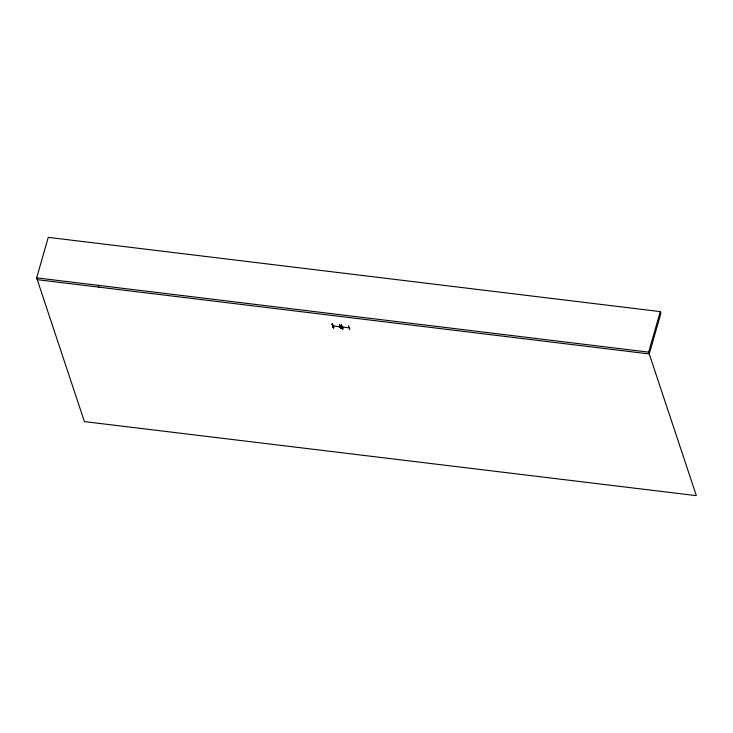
<?xml version="1.0" encoding="UTF-8"?>
<svg xmlns="http://www.w3.org/2000/svg" width="733" height="733" viewBox="0 0 733 733"><rect width="100%" height="100%" fill="white"/><g stroke="black" fill="none" stroke-linecap="round" stroke-linejoin="round"><path stroke-width="1.1" d="M660.277 311.617L648.65 352.142L696.35 495.645L84.414 421.594L36.65 277.871L48.268 237.355L660.277 311.617L660.873 313.412L649.255 353.938L37.246 279.667M332.47 323.729L333.662 327.779M333.68 327.862L332.058 323.986L333.304 327.816L333.781 327.532M339.397 324.563L340.946 328.75L339.379 324.847M341.688 324.838C339.846 325.452 345.051 333.68 341.212 325.113M342.494 328.897L342.952 328.641M349.815 329.768L348.569 325.672M333.029 325.901L333.836 326.121L333.075 326.029M349.082 327.843L342.21 326.991L342.971 327.101M333.304 327.807L332.076 323.977M341.541 325.113L342.852 328.98M333.167 325.892L339.956 326.863L339.342 326.826M339.865 326.863L339.342 326.808M36.65 277.871L648.65 352.142M342.806 327.046L342.247 327.147M98.277 285.348L98.873 287.144"/></g></svg>
